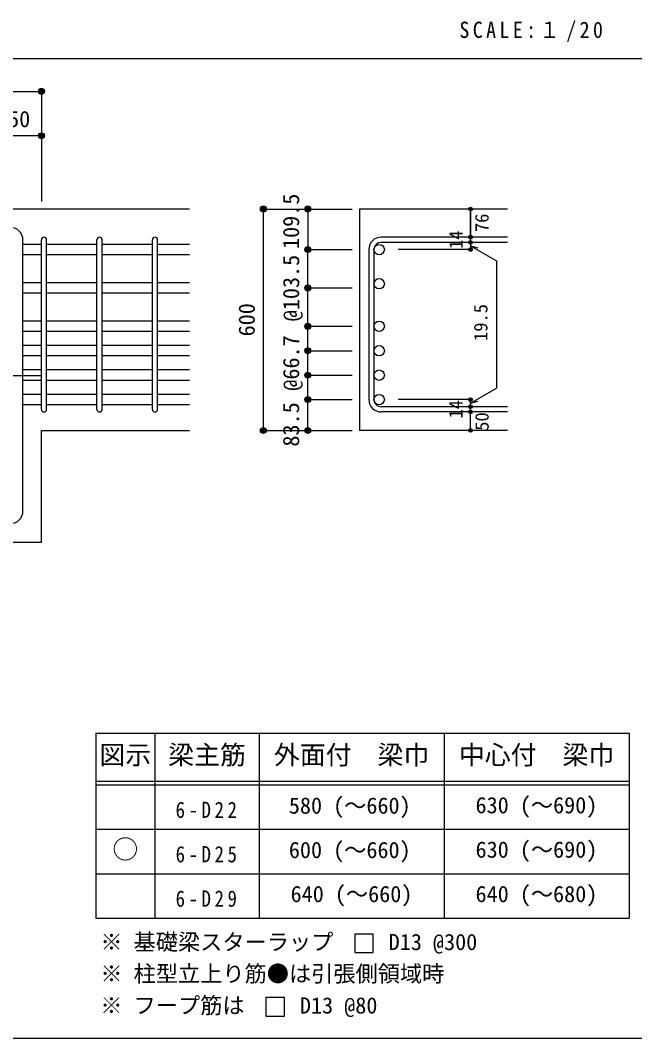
# Model space of a CAD drawing. Units: millimetres at full size, sheet at 1:20. Extents: x -3982 to 3969, y -2797 to 2801.
# Drawn here: x 761 to 2422, y -2797 to -45 of the extents above; entities that cross this region are included whole.
import ezdxf
from ezdxf.enums import TextEntityAlignment as Align

# ---------------------------------------------------------------- set-up
doc = ezdxf.new("R2010")
doc.units = ezdxf.units.MM
doc.header["$LTSCALE"] = 20
doc.header["$PDMODE"] = 32
doc.header["$PDSIZE"] = 10
doc.linetypes.add('CHAIN1', pattern=[8, 5, -1, 1, -1])
for name, color, linetype in [('6-1_躯体線', 2, 'Continuous'), ('6-4_フープ', 7, 'Continuous'), ('6-5_梁主筋', 7, 'Continuous'), ('6-6_S.T.P.', 7, 'Continuous'), ('6-7_文字', 7, 'Continuous'), ('6-D_寸法', 4, 'Continuous'), ('6-E_枠', 7, 'Continuous'), ('F-0_枠', 6, 'Continuous')]:
    doc.layers.add(name, color=color, linetype=linetype)
doc.styles.add('ＭＳ ゴシック', font='')
doc.styles.get('ＭＳ ゴシック').set_extended_font_data('MS Gothic')

msp = doc.modelspace()

# ---------------------------------------------------------------- linework, layer by layer
at = {"layer": '6-1_躯体線'}
for p, q in [((1218.29, -554.67), (-81.71, -554.67)), ((2078.29, -554.67), (1678.29, -554.67)), ((1678.29, -554.67), (1678.29, -1153.17)), ((818.29, -1153.17), (1218.29, -1153.17)), ((818.29, -1454.67), (818.29, -1153.17)), ((2078.29, -1153.17), (1678.29, -1153.17))]:
    msp.add_line(p, q, dxfattribs=at)
msp.add_lwpolyline([(681.79, -1854.67), (681.79, -1454.67), (818.29, -1454.67)], dxfattribs=at)
at = {"layer": '6-4_フープ'}
msp.add_line((768.29, -1371.17), (768.29, -638.17), dxfattribs=at)
for centre, start, end in [((734.79, -638.17), 0, 90), ((734.79, -1371.17), 270, 0)]:
    msp.add_arc(centre, 33.5, start, end, dxfattribs=at)
at = {"layer": '6-5_梁主筋'}
for p, q in [((818.29, -650.28), (768.29, -650.28)), ((968.29, -650.28), (832.29, -650.28)), ((1118.29, -650.28), (982.29, -650.28)), ((1218.29, -650.28), (1132.29, -650.28)), ((818.29, -678.28), (768.29, -678.28)), ((968.29, -678.28), (832.29, -678.28)), ((1118.29, -678.28), (982.29, -678.28)), ((1218.29, -678.28), (1132.29, -678.28)), ((818.29, -753.98), (768.29, -753.98)), ((968.29, -753.98), (832.29, -753.98)), ((1118.29, -753.98), (982.29, -753.98)), ((1218.29, -753.98), (1132.29, -753.98)), ((818.29, -781.98), (768.29, -781.98)), ((968.29, -781.98), (832.29, -781.98)), ((1118.29, -781.98), (982.29, -781.98)), ((1218.29, -781.98), (1132.29, -781.98)), ((818.29, -857.67), (768.29, -857.67)), ((968.29, -857.67), (832.29, -857.67)), ((1118.29, -857.67), (982.29, -857.67)), ((1218.29, -857.67), (1132.29, -857.67)), ((818.29, -885.67), (768.29, -885.67)), ((968.29, -885.67), (832.29, -885.67)), ((1118.29, -885.67), (982.29, -885.67)), ((1218.29, -885.67), (1132.29, -885.67)), ((818.29, -923.67), (768.29, -923.67)), ((968.29, -923.67), (832.29, -923.67)), ((1118.29, -923.67), (982.29, -923.67)), ((1218.29, -923.67), (1132.29, -923.67)), ((818.29, -951.67), (768.29, -951.67)), ((968.29, -951.67), (832.29, -951.67)), ((1118.29, -951.67), (982.29, -951.67)), ((1218.29, -951.67), (1132.29, -951.67)), ((818.29, -989.67), (768.29, -989.67)), ((968.29, -989.67), (832.29, -989.67)), ((1118.29, -989.67), (982.29, -989.67)), ((1218.29, -989.67), (1132.29, -989.67)), ((818.29, -1017.67), (768.29, -1017.67)), ((968.29, -1017.67), (832.29, -1017.67)), ((1118.29, -1017.67), (982.29, -1017.67)), ((1218.29, -1017.67), (1132.29, -1017.67)), ((818.29, -1055.67), (768.29, -1055.67)), ((968.29, -1055.67), (832.29, -1055.67)), ((1118.29, -1055.67), (982.29, -1055.67)), ((1218.29, -1055.67), (1132.29, -1055.67)), ((818.29, -1083.67), (768.29, -1083.67)), ((968.29, -1083.67), (832.29, -1083.67)), ((1118.29, -1083.67), (982.29, -1083.67)), ((1218.29, -1083.67), (1132.29, -1083.67))]:
    msp.add_line(p, q, dxfattribs=at)
at = {"layer": '6-5_梁主筋', "color": 3}
for centre in [(1731.29, -664.28), (1731.29, -756.67), (1731.29, -871.67), (1731.29, -937.67), (1731.29, -1003.67), (1731.29, -1069.67)]:
    msp.add_circle(centre, 14, dxfattribs=at)
at = {"layer": '6-6_S.T.P.'}
for p, q in [((2078.29, -630.78), (1736.79, -630.78)), ((818.29, -1096.17), (818.29, -637.78)), ((832.29, -1096.17), (832.29, -637.78)), ((968.29, -1096.17), (968.29, -637.78)), ((982.29, -1096.17), (982.29, -637.78)), ((1118.29, -1096.17), (1118.29, -637.78)), ((1132.29, -1096.17), (1132.29, -637.78)), ((2078.29, -644.78), (1736.79, -644.78)), ((1703.29, -664.28), (1703.29, -1069.67)), ((1717.29, -664.28), (1717.29, -1069.67)), ((2078.29, -1089.17), (1736.79, -1089.17)), ((2078.29, -1103.17), (1736.79, -1103.17))]:
    msp.add_line(p, q, dxfattribs=at)
for centre, radius, start, end in [((825.29, -637.78), 7, 0, 180), ((825.29, -637.78), 7, 0, 180), ((825.29, -637.78), 7, 0, 180), ((825.29, -637.78), 7, 0, 180), ((975.29, -637.78), 7, 0, 180), ((1125.29, -637.78), 7, 0, 180), ((1736.79, -664.28), 33.5, 90, 180), ((1736.79, -664.28), 19.5, 90, 180), ((1736.79, -1069.67), 33.5, 180, 270), ((1736.79, -1069.67), 19.5, 180, 270), ((825.29, -1096.17), 7, 180, 0), ((825.29, -1096.17), 7, 180, 0), ((825.29, -1096.17), 7, 180, 0), ((825.29, -1096.17), 7, 180, 0), ((975.29, -1096.17), 7, 180, 0), ((1125.29, -1096.17), 7, 180, 0)]:
    msp.add_arc(centre, radius, start, end, dxfattribs=at)
at = {"layer": '6-7_文字'}
for points in [[(1665.08, -2564.27), (1715.08, -2564.27), (1715.08, -2514.27), (1665.08, -2514.27)], [(1424.95, -2735.98), (1474.95, -2735.98), (1474.95, -2685.98), (1424.95, -2685.98)]]:
    msp.add_lwpolyline(points, close=True, dxfattribs=at)
at = {"layer": '6-D_寸法'}
for p, q in [((-81.71, -236.65), (818.29, -236.65)), ((818.29, -236.65), (818.29, -356.65)), ((818.29, -356.65), (668.29, -356.65)), ((818.29, -356.65), (818.29, -534.67)), ((818.29, -356.65), (818.29, -534.67)), ((818.29, -356.65), (818.29, -534.67)), ((1418.29, -1153.17), (1418.29, -554.67)), ((1418.29, -554.67), (1538.29, -554.67)), ((1418.29, -554.67), (1538.29, -554.67)), ((1418.29, -554.67), (1538.29, -554.67)), ((1418.29, -1153.17), (1418.29, -554.67)), ((1538.29, -554.67), (1658.29, -554.67)), ((1538.29, -554.67), (1658.29, -554.67)), ((1538.29, -554.67), (1538.29, -664.28)), ((1538.29, -554.67), (1658.29, -554.67)), ((1978.29, -644.78), (1978.29, -630.78)), ((1978.29, -644.78), (1978.29, -664.28)), ((1978.29, -654.53), (2048.35, -694.98)), ((1978.29, -654.53), (1997.61, -659.71)), ((1538.29, -664.28), (1658.29, -664.28)), ((1978.29, -664.28), (1782.2, -664.28)), ((2048.35, -694.98), (2048.35, -1038.97)), ((1538.29, -767.98), (1658.29, -767.98)), ((1538.29, -1069.67), (1538.29, -767.98)), ((1538.29, -871.67), (1658.29, -871.67)), ((1538.29, -871.67), (1658.29, -871.67)), ((1538.29, -937.67), (1658.29, -937.67)), ((1538.29, -937.67), (1658.29, -937.67)), ((1538.29, -1003.67), (1658.29, -1003.67)), ((1538.29, -1003.67), (1658.29, -1003.67)), ((1978.29, -1079.42), (2048.35, -1038.97)), ((1538.29, -1069.67), (1658.29, -1069.67)), ((1538.29, -1069.67), (1658.29, -1069.67)), ((1978.29, -1069.67), (1782.2, -1069.67)), ((1978.29, -1089.17), (1978.29, -1069.67)), ((1978.29, -1079.42), (1997.61, -1074.25)), ((1978.29, -1103.17), (1978.29, -1089.17)), ((1978.29, -1153.17), (1978.29, -1103.17)), ((1538.29, -1153.17), (1658.29, -1153.17))]:
    msp.add_line(p, q, dxfattribs=at)
at = {"layer": '6-D_寸法', "linetype": 'CHAIN1'}
msp.add_line((-81.71, -1004.67), (818.29, -1004.67), dxfattribs=at)
at = {"layer": '6-D_寸法'}
for points in [[(1978.29, -630.78), (1978.29, -554.67), (1978.29, -630.78)], [(1538.29, -767.98), (1538.29, -664.28), (1658.29, -664.28)], [(1418.29, -1153.17), (1538.29, -1153.17), (1538.29, -1069.67)]]:
    msp.add_lwpolyline(points, dxfattribs=at)
for centre, radius in [((818.29, -236.65), 8), ((818.29, -236.65), 7.2), ((818.29, -236.65), 6.4), ((818.29, -236.65), 5.6), ((818.29, -236.65), 4.8), ((818.29, -236.65), 4), ((818.29, -236.65), 3.2), ((818.29, -236.65), 2.4), ((818.29, -236.65), 1.6), ((818.29, -236.65), 0.8), ((818.29, -356.65), 8), ((818.29, -356.65), 7.2), ((818.29, -356.65), 6.4), ((818.29, -356.65), 5.6), ((818.29, -356.65), 4.8), ((818.29, -356.65), 4), ((818.29, -356.65), 3.2), ((818.29, -356.65), 2.4), ((818.29, -356.65), 1.6), ((818.29, -356.65), 0.8), ((1418.29, -554.67), 8), ((1418.29, -554.67), 7.2), ((1418.29, -554.67), 6.4), ((1418.29, -554.67), 5.6), ((1418.29, -554.67), 4.8), ((1538.29, -554.67), 8), ((1538.29, -554.67), 7.2), ((1538.29, -554.67), 6.4), ((1538.29, -554.67), 5.6), ((1538.29, -554.67), 4.8), ((1418.29, -554.67), 4), ((1418.29, -554.67), 3.2), ((1418.29, -554.67), 2.4), ((1418.29, -554.67), 1.6), ((1418.29, -554.67), 0.8), ((1538.29, -554.67), 4), ((1538.29, -554.67), 3.2), ((1538.29, -554.67), 2.4), ((1538.29, -554.67), 1.6), ((1538.29, -554.67), 0.8), ((1978.29, -554.67), 4), ((1978.29, -554.67), 3.6), ((1978.29, -554.67), 3.2), ((1978.29, -554.67), 2.8), ((1978.29, -554.67), 2.4), ((1978.29, -554.67), 2), ((1978.29, -554.67), 1.6), ((1978.29, -554.67), 1.2), ((1978.29, -554.67), 0.8), ((1978.29, -554.67), 0.4), ((1978.29, -630.78), 4), ((1978.29, -630.78), 3.6), ((1978.29, -630.78), 3.2), ((1978.29, -630.78), 2.8), ((1978.29, -630.78), 2.4), ((1978.29, -630.78), 2), ((1978.29, -630.78), 1.6), ((1978.29, -630.78), 1.2), ((1978.29, -630.78), 0.8), ((1978.29, -630.78), 0.4), ((1538.29, -664.28), 8), ((1538.29, -664.28), 7.2), ((1538.29, -664.28), 6.4), ((1538.29, -664.28), 5.6), ((1538.29, -664.28), 4.8), ((1538.29, -664.28), 4), ((1978.29, -644.78), 4), ((1978.29, -664.28), 4), ((1978.29, -644.78), 3.6), ((1978.29, -644.78), 3.2), ((1978.29, -644.78), 2.8), ((1978.29, -644.78), 2.4), ((1978.29, -644.78), 2), ((1978.29, -644.78), 1.6), ((1978.29, -644.78), 1.2), ((1978.29, -644.78), 0.8), ((1978.29, -644.78), 0.4), ((1538.29, -664.28), 3.2), ((1538.29, -664.28), 2.4), ((1538.29, -664.28), 1.6), ((1538.29, -664.28), 0.8), ((1978.29, -664.28), 3.6), ((1978.29, -664.28), 3.2), ((1978.29, -664.28), 2.8), ((1978.29, -664.28), 2.4), ((1978.29, -664.28), 2), ((1978.29, -664.28), 1.6), ((1978.29, -664.28), 1.2), ((1978.29, -664.28), 0.8), ((1978.29, -664.28), 0.4), ((1538.29, -767.98), 8), ((1538.29, -767.98), 7.2), ((1538.29, -767.98), 6.4), ((1538.29, -767.98), 5.6), ((1538.29, -767.98), 4.8), ((1538.29, -767.98), 4), ((1538.29, -767.98), 3.2), ((1538.29, -767.98), 2.4), ((1538.29, -767.98), 1.6), ((1538.29, -767.98), 0.8), ((1538.29, -871.67), 8), ((1538.29, -871.67), 7.2), ((1538.29, -871.67), 6.4), ((1538.29, -871.67), 5.6), ((1538.29, -871.67), 4.8), ((1538.29, -871.67), 4), ((1538.29, -871.67), 3.2), ((1538.29, -871.67), 2.4), ((1538.29, -871.67), 1.6), ((1538.29, -871.67), 0.8), ((1538.29, -937.67), 8), ((1538.29, -937.67), 7.2), ((1538.29, -937.67), 6.4), ((1538.29, -937.67), 5.6), ((1538.29, -937.67), 4.8), ((1538.29, -937.67), 4), ((1538.29, -937.67), 3.2), ((1538.29, -937.67), 2.4), ((1538.29, -937.67), 1.6), ((1538.29, -937.67), 0.8), ((1538.29, -1003.67), 8), ((1538.29, -1003.67), 7.2), ((1538.29, -1003.67), 6.4), ((1538.29, -1003.67), 5.6), ((1538.29, -1003.67), 4.8), ((1538.29, -1003.67), 4), ((1538.29, -1003.67), 3.2), ((1538.29, -1003.67), 2.4), ((1538.29, -1003.67), 1.6), ((1538.29, -1003.67), 0.8), ((1538.29, -1069.67), 8), ((1538.29, -1069.67), 7.2), ((1538.29, -1069.67), 6.4), ((1538.29, -1069.67), 5.6), ((1538.29, -1069.67), 4.8), ((1538.29, -1069.67), 4), ((1538.29, -1069.67), 3.2), ((1538.29, -1069.67), 2.4), ((1538.29, -1069.67), 1.6), ((1538.29, -1069.67), 0.8), ((1978.29, -1069.67), 4), ((1978.29, -1069.67), 3.6), ((1978.29, -1069.67), 3.2), ((1978.29, -1069.67), 2.8), ((1978.29, -1069.67), 2.4), ((1978.29, -1069.67), 2), ((1978.29, -1069.67), 1.6), ((1978.29, -1069.67), 1.2), ((1978.29, -1069.67), 0.8), ((1978.29, -1069.67), 0.4), ((1978.29, -1089.17), 4), ((1978.29, -1103.17), 4), ((1978.29, -1089.17), 3.6), ((1978.29, -1103.17), 3.6), ((1978.29, -1089.17), 3.2), ((1978.29, -1103.17), 3.2), ((1978.29, -1089.17), 2.8), ((1978.29, -1103.17), 2.8), ((1978.29, -1089.17), 2.4), ((1978.29, -1103.17), 2.4), ((1978.29, -1089.17), 2), ((1978.29, -1089.17), 1.6), ((1978.29, -1089.17), 1.2), ((1978.29, -1089.17), 0.8), ((1978.29, -1089.17), 0.4), ((1978.29, -1103.17), 2), ((1978.29, -1103.17), 1.6), ((1978.29, -1103.17), 1.2), ((1978.29, -1103.17), 0.8), ((1978.29, -1103.17), 0.4), ((1418.29, -1153.17), 8), ((1418.29, -1153.17), 7.2), ((1418.29, -1153.17), 6.4), ((1418.29, -1153.17), 5.6), ((1418.29, -1153.17), 4.8), ((1418.29, -1153.17), 4), ((1418.29, -1153.17), 3.2), ((1418.29, -1153.17), 2.4), ((1418.29, -1153.17), 1.6), ((1418.29, -1153.17), 0.8), ((1538.29, -1153.17), 8), ((1538.29, -1153.17), 7.2), ((1538.29, -1153.17), 6.4), ((1538.29, -1153.17), 5.6), ((1538.29, -1153.17), 4.8), ((1538.29, -1153.17), 4), ((1538.29, -1153.17), 3.2), ((1538.29, -1153.17), 2.4), ((1538.29, -1153.17), 1.6), ((1538.29, -1153.17), 0.8), ((1978.29, -1153.17), 4), ((1978.29, -1153.17), 3.6), ((1978.29, -1153.17), 3.2), ((1978.29, -1153.17), 2.8), ((1978.29, -1153.17), 2.4), ((1978.29, -1153.17), 2), ((1978.29, -1153.17), 1.6), ((1978.29, -1153.17), 1.2), ((1978.29, -1153.17), 0.8), ((1978.29, -1153.17), 0.4)]:
    msp.add_circle(centre, radius, dxfattribs=at)
at = {"layer": '6-D_寸法', "color": 7}
for p in [(818.29, -236.65), (818.29, -356.65), (1418.29, -554.67), (1538.29, -554.67), (1978.29, -554.67), (1978.29, -630.78), (1538.29, -664.28), (1978.29, -644.78), (1978.29, -664.28), (1538.29, -767.98), (1538.29, -871.67), (1538.29, -937.67), (1538.29, -1003.67), (1538.29, -1069.67), (1978.29, -1069.67), (1978.29, -1069.67), (1978.29, -1089.17), (1978.29, -1103.17), (1418.29, -1153.17), (1538.29, -1153.17), (1978.29, -1153.17)]:
    msp.add_point(p, dxfattribs=at)
at = {"layer": '6-E_枠', "color": 3}
for p, q in [((965.14, -1971.07), (965.14, -2471.07)), ((965.14, -1971.07), (2406.83, -1971.07)), ((2406.83, -1971.07), (2406.83, -2471.07)), ((965.14, -2471.07), (2406.83, -2471.07))]:
    msp.add_line(p, q, dxfattribs=at)
at = {"layer": '6-E_枠'}
for p, q in [((1125.14, -1971.07), (1125.14, -2471.07)), ((1406.83, -1971.07), (1406.83, -2471.07)), ((1906.83, -1971.07), (1906.83, -2471.07)), ((965.14, -2101.07), (2406.83, -2101.07)), ((965.14, -2111.07), (2406.83, -2111.07)), ((965.14, -2231.07), (2406.83, -2231.07)), ((965.14, -2351.07), (2406.83, -2351.07))]:
    msp.add_line(p, q, dxfattribs=at)
at = {"layer": 'F-0_枠', "color": 2}
msp.add_line((-3981.92, -148.03), (2482.4, -148.03), dxfattribs=at)
at = {"layer": 'F-0_枠'}
msp.add_line((3969.4, -2796.83), (-3981.92, -2796.83), dxfattribs=at)

# ---------------------------------------------------------------- texts
at = {"layer": '6-7_文字', "color": 2, "style": 'ＭＳ ゴシック'}
for s, p in [('図示', (975.14, -2071.07)), ('梁主筋', (1160.98, -2071.07)), ('外面付\u3000梁巾', (1446.83, -2071.07)), ('中心付\u3000梁巾', (1946.83, -2071.07)), ('○', (1010.14, -2326.07))]:
    msp.add_text(s, height=51.32, dxfattribs=at).set_placement(p, align=Align.BOTTOM_LEFT)
at = {"layer": '6-7_文字', "style": 'ＭＳ ゴシック'}
for s, p in [('580 (～660)', (1487.14, -2202.07)), ('630 (～690)', (1991.83, -2201.07)), ('600 (～660)', (1487.14, -2322.07)), ('630 (～690)', (1991.83, -2321.07)), ('640 (～660)', (1491.83, -2441.07)), ('640 (～680)', (1991.83, -2441.07)), ('※ 基礎梁スターラップ     D13 @300', (977.51, -2570.79)), ('※ 柱型立上り筋●は引張側領域時', (977.51, -2656.46)), ('※ フープ筋は     D13 @80', (977.51, -2742.24))]:
    msp.add_text(s, height=43.99, dxfattribs=at).set_placement(p, align=Align.BOTTOM_LEFT)
at = {"layer": '6-7_文字', "color": 2, "insert": (1948.17, -103.03), "char_height": 43.99, "attachment_point": 7, "style": 'ＭＳ ゴシック'}
msp.add_mtext('\\T1.34;\\W0.9;SCALE:１/20', dxfattribs=at)
at = {"layer": '6-7_文字', "char_height": 43.99, "attachment_point": 7, "style": 'ＭＳ ゴシック'}
for s, insert in [('\\T1.38;\\W0.85;6-D22', (1180.98, -2201.07)), ('\\T1.38;\\W0.85;6-D25', (1180.98, -2321.07)), ('\\T1.38;\\W0.85;6-D29', (1180.98, -2441.07))]:
    msp.add_mtext(s, dxfattribs=dict(at, insert=insert))
at = {"layer": '6-D_寸法', "style": 'ＭＳ ゴシック'}
msp.add_text('150', height=43.99, dxfattribs=at).set_placement((698.29, -346.65), align=Align.BOTTOM_LEFT)
for s, height, p in [('109.5', 43.99, (1528.18, -662.7)), ('76', 36.66, (2038.27, -616.93)), ('14', 36.66, (1968.29, -662.71)), ('@103.5', 43.99, (1528.29, -857.98)), ('600', 43.99, (1408.29, -898.92)), ('19.5', 36.66, (2035.03, -911.24)), ('@66.7', 43.99, (1528.31, -1045.62)), ('14', 36.66, (1967.63, -1120.84)), ('83.5', 43.99, (1528.15, -1196.71)), ('50', 36.66, (2038.36, -1153.97))]:
    msp.add_text(s, height=height, rotation=90, dxfattribs=at).set_placement(p, align=Align.BOTTOM_LEFT)

doc.saveas('drawing.dxf')
